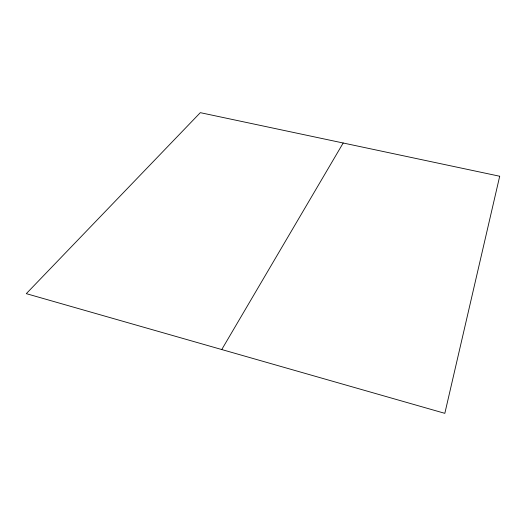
<?xml version="1.0" encoding="UTF-8"?>
<svg xmlns="http://www.w3.org/2000/svg" width="526" height="526" viewBox="0 0 526 526"><rect width="100%" height="100%" fill="white"/><g stroke="black" fill="none" stroke-linecap="round" stroke-linejoin="round"><path stroke-width="0.79" d="M221.755 349.547L343.189 143M499.7 176.243L444.832 413.337L26.3 293.653L200.321 112.663L499.7 176.243"/></g></svg>
